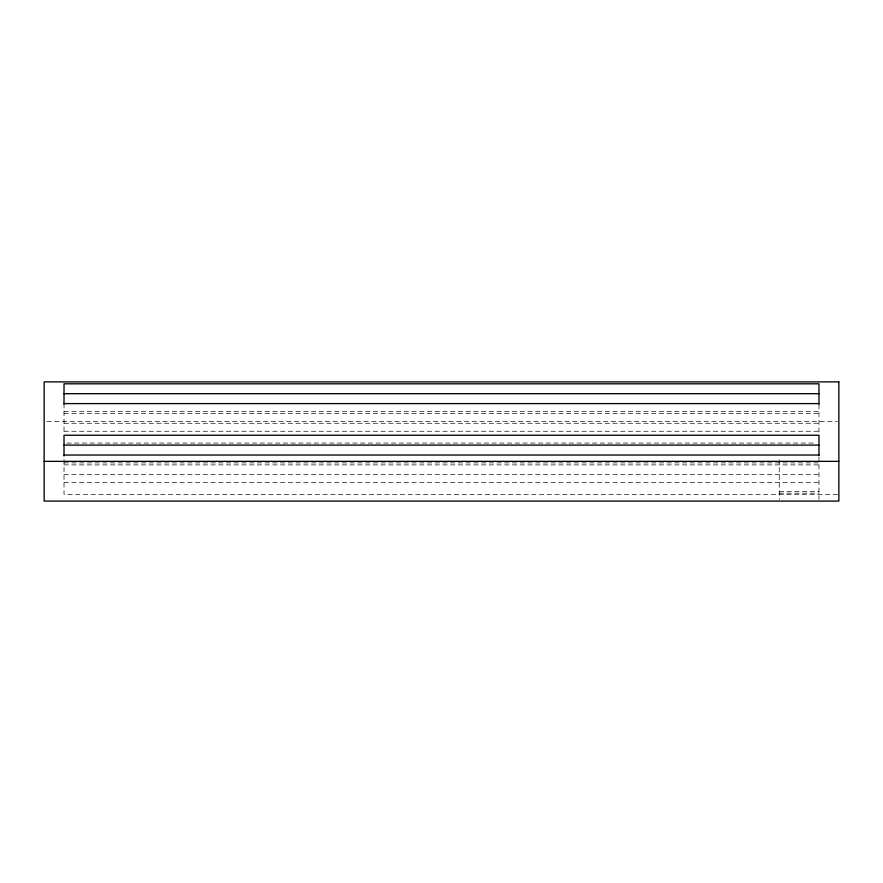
<?xml version="1.0" encoding="UTF-8"?>
<svg xmlns="http://www.w3.org/2000/svg" width="883" height="883" viewBox="0 0 883 883"><rect width="100%" height="100%" fill="white"/><g stroke="black" fill="none" stroke-linecap="round" stroke-linejoin="round"><path stroke-width="0.66" stroke-dasharray="4.42 3.31" d="M64.017 411.456L818.982 411.456M64.017 413.476L818.982 413.476M46.909 421.621L837.47 421.621M64.017 423.266L818.982 423.266M64.017 431.257L818.982 431.257M66.777 443.067L816.223 443.067M64.017 462.88L818.982 462.88M64.017 464.888L818.982 464.888M64.017 474.69L818.982 474.69M64.017 482.681L818.982 482.681M779.248 491.522L818.982 491.522M779.248 493.167L818.982 493.167M837.525 494.491L64.017 494.491L64.017 455.032M818.982 404.613L818.982 433.884M818.982 456.975L818.982 499.469M779.248 459.844L779.248 499.469M64.017 403.542L64.017 433.884"/><path stroke-width="1.32" d="M64.017 393.675L818.982 393.675M64.017 403.608L818.982 403.608M64.017 445.098L818.982 445.098M64.017 455.032L818.982 455.032M44.15 461.356L838.85 461.356M818.982 404.237L818.982 383.807L64.017 383.807L64.017 404.237M818.982 455.65L818.982 435.231L64.017 435.231L64.017 455.65M838.85 381.886L44.15 381.886L44.15 501.091L838.85 501.091L838.85 381.886"/></g></svg>
